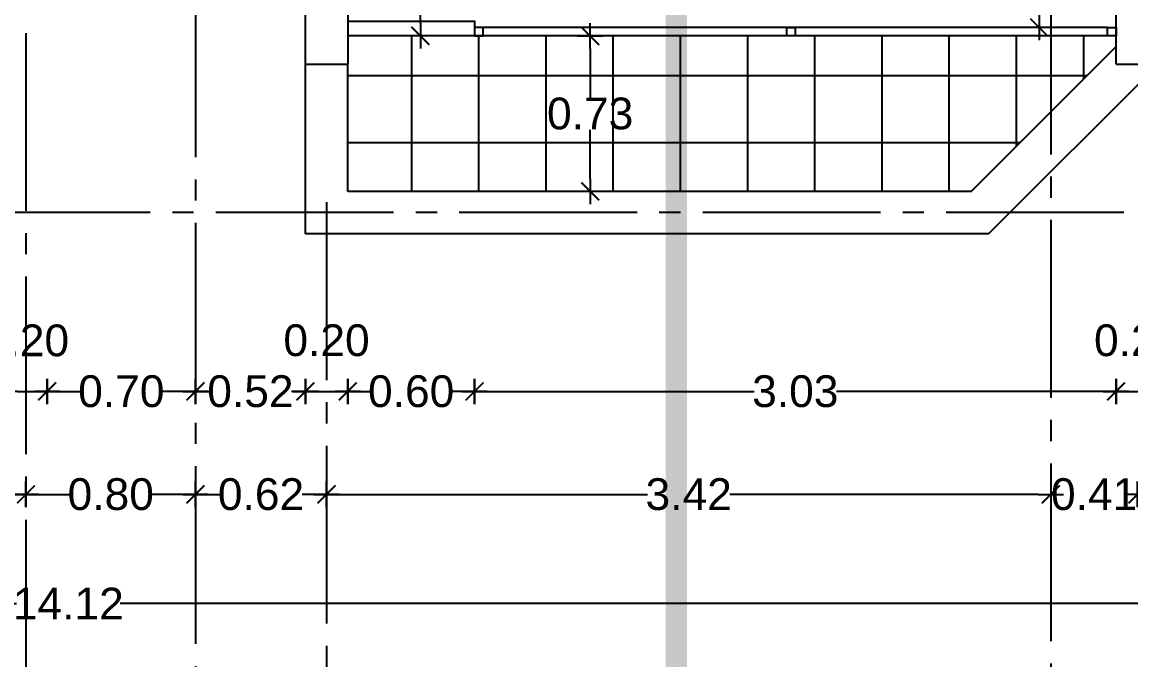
# Model space of a CAD drawing. Header units: millimetres. Extents: x 1217 to 2428, y 234 to 644.
# Drawn here: x 2359.72 to 2364.96, y 460.52 to 463.53 of the extents above; entities that cross this region are included whole.
import ezdxf

# ---------------------------------------------------------------- set-up
doc = ezdxf.new("R2010")
doc.units = ezdxf.units.MM
doc.linetypes.add('ACAD_ISO04W100', pattern=[30, 24, -3, 0, -3])
doc.linetypes.add('DASHDOTX2', pattern=[0.84, 0.4, -0.2, 0.04, -0.2])
doc.layers.get('0').update_dxf_attribs({"lineweight": 5})
for name, color, linetype in [('0.1', 251, 'Continuous'), ('0.2', 2, 'Continuous'), ('0.3', 6, 'Continuous'), ('cortes', 30, 'Continuous'), ('COTAS', 252, 'Continuous'), ('COTAS INTERIORES', 3, 'Continuous'), ('Ejes', 8, 'Continuous'), ('muros', 7, 'Continuous')]:
    doc.layers.add(name, color=color, linetype=linetype)
doc.styles.add('INTERARQ', font='arial.ttf')
doc.dimstyles.new('ESCALA_1-50', dxfattribs={"dimtxt": 0.15, "dimasz": 0.06, "dimexe": 0.18, "dimexo": 0.0625, "dimgap": 0, "dimtad": 0, "dimtih": 1, "dimtoh": 1, "dimzin": 0, "dimdsep": 46, "dimtxsty": 'INTERARQ', "dimblk": 'DIMTICK', "dimcen": 0, "dimse1": 1, "dimse2": 1, "dimclrd": 256, "dimclre": 1, "dimclrt": 2, "dimadec": 0, "dimazin": 0, "dimtfac": 4.5, "dimtofl": 0, "dimtmove": 2, "dimatfit": 3, "dimldrblk": 'DIMTICK', "dimfxl": 1, "dimtolj": 1, "dimtzin": 0, "dimarcsym": 0})

# ---------------------------------------------------------------- blocks, each defined once
blk = doc.blocks.new('DIMTICK')
at = {"color": 1}
for p, q in [((0, 1), (0, -1)), ((-1, 0), (1, 0))]:
    blk.add_line(p, q, dxfattribs=at)
at = {"color": 3, "const_width": 0.141}
blk.add_lwpolyline([(0.707, 0.707), (-0.707, -0.707)], dxfattribs=at)
blk = doc.blocks.new('*D253')
at = {"layer": 'COTAS INTERIORES', "lineweight": -2, "ltscale": 3, "transparency": 16777216}
for p, q in [((2362.4041, 463.4041), (2362.4041, 463.1733)), ((2362.4041, 462.7893), (2362.4041, 463.0201))]:
    blk.add_line(p, q, dxfattribs=at)
at = {"layer": 'Defpoints', "color": 0, "ltscale": 3, "transparency": 16777216}
for p in [(2362.4041, 463.4641, 0), (2362.4041, 463.4641), (2362.6446, 462.7293, 0)]:
    blk.add_point(p, dxfattribs=at)
at = {"layer": 'COTAS INTERIORES', "lineweight": -2, "ltscale": 3, "transparency": 16777216, "xscale": 0.06, "yscale": 0.06, "zscale": 0.06}
for p, rotation in [((2362.4041, 463.4641), 90), ((2362.4041, 462.7293), 270)]:
    blk.add_blockref('DIMTICK', p, dxfattribs=dict(at, rotation=rotation))
at = {"layer": 'COTAS INTERIORES', "color": 2, "ltscale": 3, "transparency": 16777216, "insert": (2362.4041, 463.0967), "char_height": 0.15, "attachment_point": 5, "style": 'INTERARQ'}
blk.add_mtext('\\A1;0.73', dxfattribs=at)
blk = doc.blocks.new('*D263')
at = {"layer": 'COTAS', "lineweight": -2, "ltscale": 3, "transparency": 16777216}
blk.add_line((2359.6984, 461.7846), (2359.7784, 461.7846), dxfattribs=at)
at = {"layer": 'Defpoints', "color": 0, "ltscale": 3, "transparency": 16777216}
for p in [(2359.6384, 463.7102), (2359.8384, 463.7102), (2359.8384, 461.7846)]:
    blk.add_point(p, dxfattribs=at)
at = {"layer": 'COTAS', "lineweight": -2, "ltscale": 3, "transparency": 16777216, "xscale": 0.06, "yscale": 0.06, "zscale": 0.06, "rotation": 180}
blk.add_blockref('DIMTICK', (2359.6384, 461.7846), dxfattribs=at)
at = {"layer": 'COTAS', "lineweight": -2, "ltscale": 3, "transparency": 16777216, "xscale": 0.06, "yscale": 0.06, "zscale": 0.06}
blk.add_blockref('DIMTICK', (2359.8384, 461.7846), dxfattribs=at)
at = {"layer": 'COTAS', "color": 2, "ltscale": 3, "transparency": 16777216, "insert": (2359.7384, 462.0247), "char_height": 0.15, "attachment_point": 5, "style": 'INTERARQ'}
blk.add_mtext('\\A1;0.20', dxfattribs=at)
blk = doc.blocks.new('*D264')
at = {"layer": 'COTAS', "lineweight": -2, "ltscale": 3, "transparency": 16777216}
for p, q in [((2359.8984, 461.7846), (2359.9943, 461.7846)), ((2360.4794, 461.7846), (2360.3835, 461.7846))]:
    blk.add_line(p, q, dxfattribs=at)
at = {"layer": 'Defpoints', "color": 0, "ltscale": 3, "transparency": 16777216}
for p in [(2359.8384, 463.7102), (2360.5394, 463.5102), (2360.5394, 461.7846)]:
    blk.add_point(p, dxfattribs=at)
at = {"layer": 'COTAS', "lineweight": -2, "ltscale": 3, "transparency": 16777216, "xscale": 0.06, "yscale": 0.06, "zscale": 0.06, "rotation": 180}
blk.add_blockref('DIMTICK', (2359.8384, 461.7846), dxfattribs=at)
at = {"layer": 'COTAS', "lineweight": -2, "ltscale": 3, "transparency": 16777216, "xscale": 0.06, "yscale": 0.06, "zscale": 0.06}
blk.add_blockref('DIMTICK', (2360.5394, 461.7846), dxfattribs=at)
at = {"layer": 'COTAS', "color": 2, "ltscale": 3, "transparency": 16777216, "insert": (2360.1889, 461.7846), "char_height": 0.15, "attachment_point": 5, "style": 'INTERARQ'}
blk.add_mtext('\\A1;0.70', dxfattribs=at)
blk = doc.blocks.new('*D265')
at = {"layer": 'COTAS', "lineweight": -2, "ltscale": 3, "transparency": 16777216}
for p, q in [((2360.5994, 461.7846), (2360.6049, 461.7846)), ((2360.9985, 461.7846), (2360.993, 461.7846))]:
    blk.add_line(p, q, dxfattribs=at)
at = {"layer": 'Defpoints', "color": 0, "ltscale": 3, "transparency": 16777216}
for p in [(2360.5394, 463.5102), (2361.0585, 463.1102), (2361.0585, 461.7846)]:
    blk.add_point(p, dxfattribs=at)
at = {"layer": 'COTAS', "lineweight": -2, "ltscale": 3, "transparency": 16777216, "xscale": 0.06, "yscale": 0.06, "zscale": 0.06, "rotation": 180}
blk.add_blockref('DIMTICK', (2360.5394, 461.7846), dxfattribs=at)
at = {"layer": 'COTAS', "lineweight": -2, "ltscale": 3, "transparency": 16777216, "xscale": 0.06, "yscale": 0.06, "zscale": 0.06}
blk.add_blockref('DIMTICK', (2361.0585, 461.7846), dxfattribs=at)
at = {"layer": 'COTAS', "color": 2, "ltscale": 3, "transparency": 16777216, "insert": (2360.7989, 461.7846), "char_height": 0.15, "attachment_point": 5, "style": 'INTERARQ'}
blk.add_mtext('\\A1;0.52', dxfattribs=at)
blk = doc.blocks.new('*D266')
at = {"layer": 'COTAS', "lineweight": -2, "ltscale": 3, "transparency": 16777216}
blk.add_line((2361.1185, 461.7846), (2361.1985, 461.7846), dxfattribs=at)
at = {"layer": 'Defpoints', "color": 0, "ltscale": 3, "transparency": 16777216}
for p in [(2361.0585, 463.1102), (2361.2585, 463.1102), (2361.2585, 461.7846)]:
    blk.add_point(p, dxfattribs=at)
at = {"layer": 'COTAS', "lineweight": -2, "ltscale": 3, "transparency": 16777216, "xscale": 0.06, "yscale": 0.06, "zscale": 0.06, "rotation": 180}
blk.add_blockref('DIMTICK', (2361.0585, 461.7846), dxfattribs=at)
at = {"layer": 'COTAS', "lineweight": -2, "ltscale": 3, "transparency": 16777216, "xscale": 0.06, "yscale": 0.06, "zscale": 0.06}
blk.add_blockref('DIMTICK', (2361.2585, 461.7846), dxfattribs=at)
at = {"layer": 'COTAS', "color": 2, "ltscale": 3, "transparency": 16777216, "insert": (2361.1585, 462.0253), "char_height": 0.15, "attachment_point": 5, "style": 'INTERARQ'}
blk.add_mtext('\\A1;0.20', dxfattribs=at)
blk = doc.blocks.new('*D267')
at = {"layer": 'COTAS', "lineweight": -2, "ltscale": 3, "transparency": 16777216}
for p, q in [((2361.3185, 461.7846), (2361.3637, 461.7846)), ((2361.7981, 461.7846), (2361.7528, 461.7846))]:
    blk.add_line(p, q, dxfattribs=at)
at = {"layer": 'Defpoints', "color": 0, "ltscale": 3, "transparency": 16777216}
for p in [(2361.8581, 463.243), (2361.2585, 463.1102), (2361.8581, 461.7846)]:
    blk.add_point(p, dxfattribs=at)
at = {"layer": 'COTAS', "lineweight": -2, "ltscale": 3, "transparency": 16777216, "xscale": 0.06, "yscale": 0.06, "zscale": 0.06, "rotation": 180}
blk.add_blockref('DIMTICK', (2361.2585, 461.7846), dxfattribs=at)
at = {"layer": 'COTAS', "lineweight": -2, "ltscale": 3, "transparency": 16777216, "xscale": 0.06, "yscale": 0.06, "zscale": 0.06}
blk.add_blockref('DIMTICK', (2361.8581, 461.7846), dxfattribs=at)
at = {"layer": 'COTAS', "color": 2, "ltscale": 3, "transparency": 16777216, "insert": (2361.5583, 461.7846), "char_height": 0.15, "attachment_point": 5, "style": 'INTERARQ'}
blk.add_mtext('\\A1;0.60', dxfattribs=at)
blk = doc.blocks.new('*D268')
at = {"layer": 'COTAS', "lineweight": -2, "ltscale": 3, "transparency": 16777216}
for p, q in [((2361.9181, 461.7846), (2363.1785, 461.7846)), ((2364.8284, 461.7846), (2363.568, 461.7846))]:
    blk.add_line(p, q, dxfattribs=at)
at = {"layer": 'Defpoints', "color": 0, "ltscale": 3, "transparency": 16777216}
for p in [(2361.8581, 463.243), (2364.8884, 463.1102), (2364.8884, 461.7846)]:
    blk.add_point(p, dxfattribs=at)
at = {"layer": 'COTAS', "lineweight": -2, "ltscale": 3, "transparency": 16777216, "xscale": 0.06, "yscale": 0.06, "zscale": 0.06, "rotation": 180}
blk.add_blockref('DIMTICK', (2361.8581, 461.7846), dxfattribs=at)
at = {"layer": 'COTAS', "lineweight": -2, "ltscale": 3, "transparency": 16777216, "xscale": 0.06, "yscale": 0.06, "zscale": 0.06}
blk.add_blockref('DIMTICK', (2364.8884, 461.7846), dxfattribs=at)
at = {"layer": 'COTAS', "color": 2, "ltscale": 3, "transparency": 16777216, "insert": (2363.3732, 461.7846), "char_height": 0.15, "attachment_point": 5, "style": 'INTERARQ'}
blk.add_mtext('\\A1;3.03', dxfattribs=at)
blk = doc.blocks.new('*D269')
at = {"layer": 'COTAS', "lineweight": -2, "ltscale": 3, "transparency": 16777216}
blk.add_line((2364.9484, 461.7846), (2365.0284, 461.7846), dxfattribs=at)
at = {"layer": 'Defpoints', "color": 0, "ltscale": 3, "transparency": 16777216}
for p in [(2364.8884, 463.1102), (2365.0884, 463.1102), (2365.0884, 461.7846)]:
    blk.add_point(p, dxfattribs=at)
at = {"layer": 'COTAS', "lineweight": -2, "ltscale": 3, "transparency": 16777216, "xscale": 0.06, "yscale": 0.06, "zscale": 0.06, "rotation": 180}
blk.add_blockref('DIMTICK', (2364.8884, 461.7846), dxfattribs=at)
at = {"layer": 'COTAS', "lineweight": -2, "ltscale": 3, "transparency": 16777216, "xscale": 0.06, "yscale": 0.06, "zscale": 0.06}
blk.add_blockref('DIMTICK', (2365.0884, 461.7846), dxfattribs=at)
at = {"layer": 'COTAS', "color": 2, "ltscale": 3, "transparency": 16777216, "insert": (2364.9884, 462.0252), "char_height": 0.15, "attachment_point": 5, "style": 'INTERARQ'}
blk.add_mtext('\\A1;0.20', dxfattribs=at)
blk = doc.blocks.new('*D276')
at = {"layer": 'COTAS', "lineweight": -2, "ltscale": 3, "transparency": 16777216}
for p, q in [((2359.198, 461.2982), (2359.2437, 461.2982)), ((2359.6784, 461.2982), (2359.6328, 461.2982))]:
    blk.add_line(p, q, dxfattribs=at)
at = {"layer": 'Defpoints', "color": 0, "ltscale": 3, "transparency": 16777216}
for p in [(2359.138, 462.4081), (2359.7384, 462.4081), (2359.7384, 461.2982)]:
    blk.add_point(p, dxfattribs=at)
at = {"layer": 'COTAS', "lineweight": -2, "ltscale": 3, "transparency": 16777216, "xscale": 0.06, "yscale": 0.06, "zscale": 0.06, "rotation": 180}
blk.add_blockref('DIMTICK', (2359.138, 461.2982), dxfattribs=at)
at = {"layer": 'COTAS', "lineweight": -2, "ltscale": 3, "transparency": 16777216, "xscale": 0.06, "yscale": 0.06, "zscale": 0.06}
blk.add_blockref('DIMTICK', (2359.7384, 461.2982), dxfattribs=at)
at = {"layer": 'COTAS', "color": 2, "ltscale": 3, "transparency": 16777216, "insert": (2359.4382, 461.2982), "char_height": 0.15, "attachment_point": 5, "style": 'INTERARQ'}
blk.add_mtext('\\A1;0.60', dxfattribs=at)
blk = doc.blocks.new('*D277')
at = {"layer": 'COTAS', "lineweight": -2, "ltscale": 3, "transparency": 16777216}
for p, q in [((2359.7984, 461.2982), (2359.9443, 461.2982)), ((2360.4794, 461.2982), (2360.3335, 461.2982))]:
    blk.add_line(p, q, dxfattribs=at)
at = {"layer": 'Defpoints', "color": 0, "ltscale": 3, "transparency": 16777216}
for p in [(2359.7384, 462.4081), (2360.5394, 462.4081), (2360.5394, 461.2982)]:
    blk.add_point(p, dxfattribs=at)
at = {"layer": 'COTAS', "lineweight": -2, "ltscale": 3, "transparency": 16777216, "xscale": 0.06, "yscale": 0.06, "zscale": 0.06, "rotation": 180}
blk.add_blockref('DIMTICK', (2359.7384, 461.2982), dxfattribs=at)
at = {"layer": 'COTAS', "lineweight": -2, "ltscale": 3, "transparency": 16777216, "xscale": 0.06, "yscale": 0.06, "zscale": 0.06}
blk.add_blockref('DIMTICK', (2360.5394, 461.2982), dxfattribs=at)
at = {"layer": 'COTAS', "color": 2, "ltscale": 3, "transparency": 16777216, "insert": (2360.1389, 461.2982), "char_height": 0.15, "attachment_point": 5, "style": 'INTERARQ'}
blk.add_mtext('\\A1;0.80', dxfattribs=at)
blk = doc.blocks.new('*D278')
at = {"layer": 'COTAS', "lineweight": -2, "ltscale": 3, "transparency": 16777216}
for p, q in [((2360.5994, 461.2982), (2360.6549, 461.2982)), ((2361.0985, 461.2982), (2361.043, 461.2982))]:
    blk.add_line(p, q, dxfattribs=at)
at = {"layer": 'Defpoints', "color": 0, "ltscale": 3, "transparency": 16777216}
for p in [(2360.5394, 462.4081), (2361.1585, 462.4081), (2361.1585, 461.2982)]:
    blk.add_point(p, dxfattribs=at)
at = {"layer": 'COTAS', "lineweight": -2, "ltscale": 3, "transparency": 16777216, "xscale": 0.06, "yscale": 0.06, "zscale": 0.06, "rotation": 180}
blk.add_blockref('DIMTICK', (2360.5394, 461.2982), dxfattribs=at)
at = {"layer": 'COTAS', "lineweight": -2, "ltscale": 3, "transparency": 16777216, "xscale": 0.06, "yscale": 0.06, "zscale": 0.06}
blk.add_blockref('DIMTICK', (2361.1585, 461.2982), dxfattribs=at)
at = {"layer": 'COTAS', "color": 2, "ltscale": 3, "transparency": 16777216, "insert": (2360.8489, 461.2982), "char_height": 0.15, "attachment_point": 5, "style": 'INTERARQ'}
blk.add_mtext('\\A1;0.62', dxfattribs=at)
blk = doc.blocks.new('*D279')
at = {"layer": 'COTAS', "lineweight": -2, "ltscale": 3, "transparency": 16777216}
for p, q in [((2361.2185, 461.2982), (2362.6755, 461.2982)), ((2364.5205, 461.2982), (2363.0635, 461.2982))]:
    blk.add_line(p, q, dxfattribs=at)
at = {"layer": 'Defpoints', "color": 0, "ltscale": 3, "transparency": 16777216}
for p in [(2361.1585, 462.4081), (2364.5805, 462.4081), (2364.5805, 461.2982)]:
    blk.add_point(p, dxfattribs=at)
at = {"layer": 'COTAS', "lineweight": -2, "ltscale": 3, "transparency": 16777216, "xscale": 0.06, "yscale": 0.06, "zscale": 0.06, "rotation": 180}
blk.add_blockref('DIMTICK', (2361.1585, 461.2982), dxfattribs=at)
at = {"layer": 'COTAS', "lineweight": -2, "ltscale": 3, "transparency": 16777216, "xscale": 0.06, "yscale": 0.06, "zscale": 0.06}
blk.add_blockref('DIMTICK', (2364.5805, 461.2982), dxfattribs=at)
at = {"layer": 'COTAS', "color": 2, "ltscale": 3, "transparency": 16777216, "insert": (2362.8695, 461.2982), "char_height": 0.15, "attachment_point": 5, "style": 'INTERARQ'}
blk.add_mtext('\\A1;3.42', dxfattribs=at)
blk = doc.blocks.new('*D280')
at = {"layer": 'COTAS', "lineweight": -2, "ltscale": 3, "transparency": 16777216}
for p, q in [((2364.5205, 461.2982), (2364.4605, 461.2982)), ((2365.0496, 461.2982), (2365.1096, 461.2982))]:
    blk.add_line(p, q, dxfattribs=at)
at = {"layer": 'Defpoints', "color": 0, "ltscale": 3, "transparency": 16777216}
for p in [(2364.5805, 462.4081), (2364.9896, 462.4081), (2364.9896, 461.2982)]:
    blk.add_point(p, dxfattribs=at)
at = {"layer": 'COTAS', "lineweight": -2, "ltscale": 3, "transparency": 16777216, "xscale": 0.06, "yscale": 0.06, "zscale": 0.06}
blk.add_blockref('DIMTICK', (2364.5805, 461.2982), dxfattribs=at)
at = {"layer": 'COTAS', "lineweight": -2, "ltscale": 3, "transparency": 16777216, "xscale": 0.06, "yscale": 0.06, "zscale": 0.06, "rotation": 180}
blk.add_blockref('DIMTICK', (2364.9896, 461.2982), dxfattribs=at)
at = {"layer": 'COTAS', "color": 2, "ltscale": 3, "transparency": 16777216, "insert": (2364.7851, 461.2982), "char_height": 0.15, "attachment_point": 5, "style": 'INTERARQ'}
blk.add_mtext('\\A1;0.41', dxfattribs=at)
blk = doc.blocks.new('*D281')
at = {"layer": 'COTAS', "lineweight": -2, "ltscale": 3, "transparency": 16777216}
for p, q in [((2365.0496, 461.2982), (2365.0789, 461.2982)), ((2365.498, 461.2982), (2365.4686, 461.2982))]:
    blk.add_line(p, q, dxfattribs=at)
at = {"layer": 'Defpoints', "color": 0, "ltscale": 3, "transparency": 16777216}
for p in [(2364.9896, 462.4081), (2365.558, 462.4081, 0), (2365.558, 461.2982)]:
    blk.add_point(p, dxfattribs=at)
at = {"layer": 'COTAS', "lineweight": -2, "ltscale": 3, "transparency": 16777216, "xscale": 0.06, "yscale": 0.06, "zscale": 0.06, "rotation": 180}
blk.add_blockref('DIMTICK', (2364.9896, 461.2982), dxfattribs=at)
at = {"layer": 'COTAS', "lineweight": -2, "ltscale": 3, "transparency": 16777216, "xscale": 0.06, "yscale": 0.06, "zscale": 0.06}
blk.add_blockref('DIMTICK', (2365.558, 461.2982), dxfattribs=at)
at = {"layer": 'COTAS', "color": 2, "ltscale": 3, "transparency": 16777216, "insert": (2365.2738, 461.2982), "char_height": 0.15, "attachment_point": 5, "style": 'INTERARQ'}
blk.add_mtext('\\A1;0.57', dxfattribs=at)
blk = doc.blocks.new('*D283')
at = {"layer": 'COTAS', "lineweight": -2, "ltscale": 3, "transparency": 16777216}
for p, q in [((2352.9384, 460.782), (2359.6931, 460.782)), ((2366.9383, 460.782), (2360.1836, 460.782))]:
    blk.add_line(p, q, dxfattribs=at)
at = {"layer": 'Defpoints', "color": 0, "ltscale": 3, "transparency": 16777216}
for p in [(2352.8784, 466.0801, 0), (2366.9983, 466.0801, 0), (2366.9983, 460.782)]:
    blk.add_point(p, dxfattribs=at)
at = {"layer": 'COTAS', "lineweight": -2, "ltscale": 3, "transparency": 16777216, "xscale": 0.06, "yscale": 0.06, "zscale": 0.06, "rotation": 180}
blk.add_blockref('DIMTICK', (2352.8784, 460.782), dxfattribs=at)
at = {"layer": 'COTAS', "lineweight": -2, "ltscale": 3, "transparency": 16777216, "xscale": 0.06, "yscale": 0.06, "zscale": 0.06}
blk.add_blockref('DIMTICK', (2366.9983, 460.782), dxfattribs=at)
at = {"layer": 'COTAS', "color": 2, "ltscale": 3, "transparency": 16777216, "insert": (2359.9384, 460.782), "char_height": 0.15, "attachment_point": 5, "style": 'INTERARQ'}
blk.add_mtext('\\A1;14.12', dxfattribs=at)
blk = doc.blocks.new('*D329')
at = {"layer": 'COTAS', "lineweight": -2, "ltscale": 3, "transparency": 16777216}
for p, q in [((2368.8564, 495.1033), (2368.8564, 478.9229)), ((2368.8564, 462.5893), (2368.8564, 478.7696))]:
    blk.add_line(p, q, dxfattribs=at)
at = {"layer": 'Defpoints', "color": 0, "ltscale": 3, "transparency": 16777216}
for p in [(2364.1135, 495.1633, 0), (2368.8564, 495.1633), (2364.1135, 462.5293, 0)]:
    blk.add_point(p, dxfattribs=at)
at = {"layer": 'COTAS', "lineweight": -2, "ltscale": 3, "transparency": 16777216, "xscale": 0.06, "yscale": 0.06, "zscale": 0.06}
for p, rotation in [((2368.8564, 495.1633), 90), ((2368.8564, 462.5293), 270)]:
    blk.add_blockref('DIMTICK', p, dxfattribs=dict(at, rotation=rotation))
at = {"layer": 'COTAS', "color": 2, "ltscale": 3, "transparency": 16777216, "insert": (2368.8564, 478.8463), "char_height": 0.15, "attachment_point": 5, "style": 'INTERARQ'}
blk.add_mtext('\\A1;32.63', dxfattribs=at)
blk = doc.blocks.new('*D331')
at = {"layer": 'COTAS INTERIORES', "lineweight": -2, "ltscale": 3, "transparency": 16777216}
for p, q in [((2364.5253, 466.2412), (2364.5253, 464.9792)), ((2364.5253, 463.5641), (2364.5253, 464.8261))]:
    blk.add_line(p, q, dxfattribs=at)
at = {"layer": 'Defpoints', "color": 0, "ltscale": 3, "transparency": 16777216}
for p in [(2364.5253, 466.3012), (2365.1598, 466.3012, 0), (2364.8136, 463.5041, 0)]:
    blk.add_point(p, dxfattribs=at)
at = {"layer": 'COTAS INTERIORES', "lineweight": -2, "ltscale": 3, "transparency": 16777216, "xscale": 0.06, "yscale": 0.06, "zscale": 0.06}
for p, rotation in [((2364.5253, 466.3012), 90), ((2364.5253, 463.5041), 270)]:
    blk.add_blockref('DIMTICK', p, dxfattribs=dict(at, rotation=rotation))
at = {"layer": 'COTAS INTERIORES', "color": 2, "ltscale": 3, "transparency": 16777216, "insert": (2364.5253, 464.9027), "char_height": 0.15, "attachment_point": 5, "style": 'INTERARQ'}
blk.add_mtext('\\A1;2.80', dxfattribs=at)
blk = doc.blocks.new('*D657')
at = {"layer": 'COTAS INTERIORES', "lineweight": -2, "ltscale": 3, "transparency": 16777216}
for p, q in [((2361.6017, 465.5521), (2361.6017, 464.6147)), ((2361.6017, 463.5241), (2361.6017, 464.4615))]:
    blk.add_line(p, q, dxfattribs=at)
at = {"layer": 'Defpoints', "color": 0, "ltscale": 3, "transparency": 16777216}
for p in [(2361.6017, 465.6121), (2361.7753, 465.6121, 0), (2361.7753, 463.4641, 0)]:
    blk.add_point(p, dxfattribs=at)
at = {"layer": 'COTAS INTERIORES', "lineweight": -2, "ltscale": 3, "transparency": 16777216, "xscale": 0.06, "yscale": 0.06, "zscale": 0.06}
for p, rotation in [((2361.6017, 465.6121), 90), ((2361.6017, 463.4641), 270)]:
    blk.add_blockref('DIMTICK', p, dxfattribs=dict(at, rotation=rotation))
at = {"layer": 'COTAS INTERIORES', "color": 2, "ltscale": 3, "transparency": 16777216, "insert": (2361.6017, 464.5381), "char_height": 0.15, "attachment_point": 5, "style": 'INTERARQ'}
blk.add_mtext('\\A1;2.15', dxfattribs=at)
blk = doc.blocks.new('*D545')
at = {"layer": 'COTAS', "lineweight": -2, "ltscale": 3, "transparency": 16777216}
for p, q in [((2367.5764, 462.7893), (2367.5764, 462.8493)), ((2367.5764, 462.4693), (2367.5764, 462.4093))]:
    blk.add_line(p, q, dxfattribs=at)
at = {"layer": 'Defpoints', "color": 0, "ltscale": 3, "transparency": 16777216}
for p in [(2364.0307, 462.7293, 0), (2367.5764, 462.7293), (2364.1135, 462.5293, 0)]:
    blk.add_point(p, dxfattribs=at)
at = {"layer": 'COTAS', "lineweight": -2, "ltscale": 3, "transparency": 16777216, "xscale": 0.06, "yscale": 0.06, "zscale": 0.06}
for p, rotation in [((2367.5764, 462.7293), 270), ((2367.5764, 462.5293), 90)]:
    blk.add_blockref('DIMTICK', p, dxfattribs=dict(at, rotation=rotation))
at = {"layer": 'COTAS', "color": 2, "ltscale": 3, "transparency": 16777216, "insert": (2367.5764, 462.6293), "char_height": 0.15, "attachment_point": 5, "style": 'INTERARQ'}
blk.add_mtext('\\A1;0.20', dxfattribs=at)
blk = doc.blocks.new('*D546')
at = {"layer": 'COTAS', "lineweight": -2, "ltscale": 3, "transparency": 16777216}
for p, q in [((2367.5764, 463.2713), (2367.5764, 463.1069)), ((2367.5764, 462.7893), (2367.5764, 462.9537))]:
    blk.add_line(p, q, dxfattribs=at)
at = {"layer": 'Defpoints', "color": 0, "ltscale": 3, "transparency": 16777216}
for p in [(2365.0884, 463.3313, 0), (2367.5764, 463.3313), (2364.0307, 462.7293, 0)]:
    blk.add_point(p, dxfattribs=at)
at = {"layer": 'COTAS', "lineweight": -2, "ltscale": 3, "transparency": 16777216, "xscale": 0.06, "yscale": 0.06, "zscale": 0.06}
for p, rotation in [((2367.5764, 463.3313), 90), ((2367.5764, 462.7293), 270)]:
    blk.add_blockref('DIMTICK', p, dxfattribs=dict(at, rotation=rotation))
at = {"layer": 'COTAS', "color": 2, "ltscale": 3, "transparency": 16777216, "insert": (2367.5764, 463.0303), "char_height": 0.15, "attachment_point": 5, "style": 'INTERARQ'}
blk.add_mtext('\\A1;0.60', dxfattribs=at)

msp = doc.modelspace()

# ---------------------------------------------------------------- hatches: boundary and pattern name
at = {"layer": '0.1'}
h = msp.add_hatch(dxfattribs=at)
h.set_pattern_fill('NET', color=256, scale=0.099999, angle=-270, style=0)
h.set_pattern_definition([(90, (807.40966, -346.0244), (-0.31749764, 2e-16), []), (180, (807.40966, -346.0244), (-2e-16, -0.31749764), [])])
h.paths.add_polyline_path([(2361.2585, 462.72928), (2364.20358, 462.72928), (2364.88842, 463.41412), (2364.88842, 463.46412), (2364.84842, 463.46412), (2361.85817, 463.46412), (2361.2585, 463.46412)])

# ---------------------------------------------------------------- linework, layer by layer
at = {"layer": '0.1', "elevation": 0}
for points in [[(2364.84838, 463.50412), (2361.85813, 463.50412)], [(2364.84838, 463.50412), (2361.85813, 463.50412)], [(2364.84838, 463.46412), (2361.85813, 463.46412)], [(2364.84838, 463.46412), (2361.85813, 463.46412)]]:
    msp.add_lwpolyline(points, dxfattribs=at)
at = {"layer": '0.2'}
for p, q in [((2364.20358, 462.72928, 0), (2364.88842, 463.41412, 0)), ((2364.28642, 462.52928, 0), (2365.08838, 463.33128, 0))]:
    msp.add_line(p, q, dxfattribs=at)
at = {"layer": '0.2', "elevation": 0}
for points in [[(2361.89813, 463.46412), (2361.89813, 463.50412), (2361.85813, 463.50412), (2361.85813, 463.46412), (2361.89813, 463.46412)], [(2361.89813, 463.46412), (2361.89813, 463.50412), (2361.85813, 463.50412), (2361.85813, 463.46412), (2361.89813, 463.46412)], [(2363.33325, 463.46412), (2363.33325, 463.50412), (2363.37325, 463.50412), (2363.37325, 463.46412), (2363.33325, 463.46412)], [(2363.33325, 463.46412), (2363.33325, 463.50412), (2363.37325, 463.50412), (2363.37325, 463.46412), (2363.33325, 463.46412)], [(2364.84838, 463.46412), (2364.84838, 463.50412), (2364.88838, 463.50412), (2364.88838, 463.46412), (2364.84838, 463.46412)], [(2364.84838, 463.46412), (2364.84838, 463.50412), (2364.88838, 463.50412), (2364.88838, 463.46412), (2364.84838, 463.46412)], [(2361.05846, 462.52928), (2361.05846, 463.33128)], [(2361.25846, 462.72928), (2361.25846, 463.33128)], [(2364.20358, 462.72928), (2361.25846, 462.72928)], [(2364.28642, 462.52928), (2361.05846, 462.52928)]]:
    msp.add_lwpolyline(points, dxfattribs=at)
at = {"layer": '0.3', "elevation": 0}
msp.add_lwpolyline([(2361.25846, 463.53412), (2361.85811, 463.53412), (2361.85811, 463.46412), (2361.25846, 463.46412)], dxfattribs=at)
at = {"layer": 'cortes', "color": 1, "linetype": 'DASHDOTX2', "ltscale": 1.5, "const_width": 0.1, "elevation": 0}
msp.add_lwpolyline([(2362.81081, 468.26202), (2362.81081, 459.22818), (2362.81081, 459.22818)], dxfattribs=at)
at = {"layer": 'Ejes', "linetype": 'ACAD_ISO04W100', "ltscale": 0.035, "elevation": 0}
for points in [[(2359.73844, 469.22787), (2359.73844, 460.03979)], [(2364.58054, 466.0446), (2364.58054, 460.03979)], [(2360.53937, 463.73128), (2360.53937, 460.03979)], [(2361.15846, 462.67804), (2361.15846, 460.03972)], [(2369.52562, 462.62918), (2350.42715, 462.62918)], [(2369.52562, 462.62918), (2350.42715, 462.62918)]]:
    msp.add_lwpolyline(points, dxfattribs=at)
at = {"layer": 'muros'}
msp.add_line((2364.88838, 463.33128, 0), (2364.88838, 466.30121, 0), dxfattribs=at)
at = {"layer": 'muros', "elevation": 0}
for points in [[(2361.05846, 463.33128), (2361.05846, 464.09123), (2361.25846, 464.09123), (2361.25846, 463.33128)], [(2361.05846, 463.33128), (2361.25846, 463.33128)], [(2364.88838, 463.33128), (2365.08838, 463.33128)]]:
    msp.add_lwpolyline(points, dxfattribs=at)

# ---------------------------------------------------------------- dimensions: what is measured, and where the dimension line sits
at = {"layer": 'COTAS', "ltscale": 3}
for base, p1, p2, picture, middle in [((2368.85635, 495.16328), (2364.11354, 462.52928, 0), (2364.11354, 495.16328, 0), '*D329', (2368.85635, 478.84628)), ((2367.57641, 463.33128, 0), (2364.0307, 462.72928, 0), (2365.08838, 463.33128, 0), '*D546', (2367.57641, 463.03028, 0)), ((2367.57641, 462.72928, 0), (2364.11354, 462.52928, 0), (2364.0307, 462.72928, 0), '*D545', (2367.57641, 462.62928, 0))]:
    dim = msp.add_linear_dim(base=base, p1=p1, p2=p2, angle=90, dimstyle='ESCALA_1-50', dxfattribs=at)
    dim.commit()
    dim.dimension.update_dxf_attribs({"geometry": picture, "text_midpoint": middle})
for base, p1, p2, picture, middle in [((2366.99833, 460.782), (2352.87842, 466.08013, 0), (2366.99833, 466.08011, 0), '*D283', (2359.93837, 460.782)), ((2360.53937, 461.78458), (2359.83841, 463.71015), (2360.53937, 463.51017), '*D264', (2360.18889, 461.78458)), ((2361.05846, 461.78458), (2360.53937, 463.51017), (2361.05846, 463.11017), '*D265', (2360.79892, 461.78458)), ((2361.85811, 461.78458), (2361.25846, 463.11017), (2361.85811, 463.24301), '*D267', (2361.55828, 461.78458)), ((2364.88838, 461.78458), (2361.85811, 463.24301), (2364.88838, 463.11017), '*D268', (2363.37324, 461.78458)), ((2359.73844, 461.29824), (2359.13799, 462.40807), (2359.73844, 462.40807), '*D276', (2359.43821, 461.29824)), ((2360.53937, 461.29824), (2359.73844, 462.40807), (2360.53937, 462.40808), '*D277', (2360.13891, 461.29824)), ((2361.15846, 461.29824), (2360.53937, 462.40808), (2361.15846, 462.40807), '*D278', (2360.84892, 461.29824)), ((2364.58054, 461.29824), (2361.15846, 462.40807), (2364.58054, 462.40808), '*D279', (2362.8695, 461.29824)), ((2364.98956, 461.29824), (2364.58054, 462.40808), (2364.98956, 462.40807), '*D280', (2364.78505, 461.29824)), ((2365.55796, 461.29824), (2364.98956, 462.40807), (2365.55796, 462.40807, 0), '*D281', (2365.27376, 461.29824))]:
    dim = msp.add_linear_dim(base=base, p1=p1, p2=p2, dimstyle='ESCALA_1-50', dxfattribs=at)
    dim.commit()
    dim.dimension.update_dxf_attribs({"geometry": picture, "text_midpoint": middle})
for base, p1, p2, picture, middle in [((2359.83841, 461.78458), (2359.63843, 463.71015), (2359.83841, 463.71015), '*D263', (2359.73842, 462.02474)), ((2361.25846, 461.78458), (2361.05846, 463.11017), (2361.25846, 463.11017), '*D266', (2361.15846, 462.0253)), ((2365.08838, 461.78458), (2364.88838, 463.11017), (2365.08838, 463.11017), '*D269', (2364.98838, 462.02524))]:
    dim = msp.add_linear_dim(base=base, p1=p1, p2=p2, dimstyle='ESCALA_1-50', dxfattribs=at)
    dim.commit()
    dim.dimension.update_dxf_attribs({"geometry": picture, "text_midpoint": middle, "dimtype": 160})
at = {"layer": 'COTAS INTERIORES', "ltscale": 3}
for base, p1, p2, angle, picture, middle in [((2364.52526, 466.30121), (2364.8136, 463.50412, 0), (2365.15983, 466.30121, 0), 90, '*D331', (2364.52526, 464.90266)), ((2361.60174, 465.61214), (2361.77534, 463.46412, 0), (2361.77534, 465.61214, 0), 90, '*D657', (2361.60174, 464.53813)), ((2362.40408, 463.46412, 0), (2362.64458, 462.72928, 0), (2362.40408, 463.46412, 0), 270, '*D253', (2362.40408, 463.0967, 0))]:
    dim = msp.add_linear_dim(base=base, p1=p1, p2=p2, angle=angle, dimstyle='ESCALA_1-50', dxfattribs=at)
    dim.commit()
    dim.dimension.update_dxf_attribs({"geometry": picture, "text_midpoint": middle})

doc.saveas('drawing.dxf')
